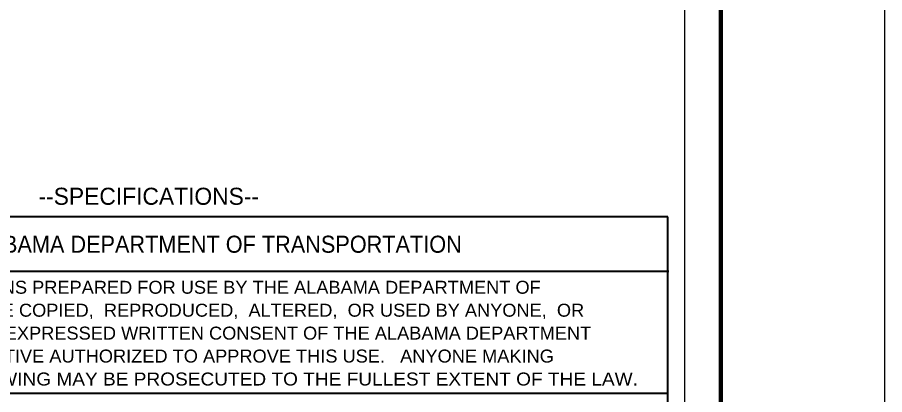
# Model space of a CAD drawing. Extents: x -7 to 22.4, y -5.2 to 5.4.
# Drawn here: x 3.576 to 6.78, y -3.394 to -2.001 of the extents above; entities that cross this region are included whole.
import ezdxf
from ezdxf.enums import TextEntityAlignment as Align

# ---------------------------------------------------------------- set-up
doc = ezdxf.new("R2010")
doc.units = 0
doc.header["$LTSCALE"] = 0.034
doc.layers.add('1', color=7, linetype='Continuous', lineweight=13)
doc.layers.add('3', color=7, linetype='Continuous', lineweight=13)

msp = doc.modelspace()

# ---------------------------------------------------------------- linework, layer by layer
at = {"layer": '1', "lineweight": 25}
for points in [[(6.77983, 5.39048), (6.77983, -5.23452), (-6.97017, -5.23452), (-6.97017, 5.39048)], [(6.04224, 4.91117), (-6.32908, 4.91117), (-6.32908, -4.71482), (6.04224, -4.71482)]]:
    msp.add_lwpolyline(points, close=True, dxfattribs=at)
at = {"layer": '1', "lineweight": 106}
msp.add_lwpolyline([(-6.477, -4.84636), (6.17449, -4.84636), (6.17449, 5.05463), (-6.477, 5.05463)], close=True, dxfattribs=at)
at = {"layer": '3', "lineweight": 40}
for p, q in [((5.98242, -2.9398), (2.25512, -2.9398)), ((5.97571, -3.38947), (2.24849, -3.38947))]:
    msp.add_line(p, q, dxfattribs=at)
msp.add_lwpolyline([(5.97938, -2.73757), (2.25503, -2.73757), (2.25503, -4.68155), (5.97938, -4.68155)], close=True, dxfattribs=at)

# ---------------------------------------------------------------- texts
at = {"layer": '1'}
msp.add_text('--SPECIFICATIONS--', height=0.06303, dxfattribs=at).set_placement((4.06123, -2.6931), align=Align.CENTER)
at = {"layer": '1', "width": 0.95}
msp.add_text('CURRENT ALABAMA DEPARTMENT OF TRANSPORTATION', height=0.06303, dxfattribs=at).set_placement((4.0876, -2.87014), align=Align.CENTER)
at = {"layer": '1'}
for s, width, p in [('THIS DRAWING REPRESENTS DESIGNS PREPARED FOR USE BY THE ALABAMA DEPARTMENT OF', 1.05, (2.31923, -3.02148)), ('TRANSPORTATION AND IS NOT TO BE COPIED,  REPRODUCED,  ALTERED,  OR USED BY ANYONE,  OR', 1.05, (2.31923, -3.10617)), ('ANY ORGANIZATION,  WITHOUT THE EXPRESSED WRITTEN CONSENT OF THE ALABAMA DEPARTMENT', 1.05, (2.31923, -3.19076)), ('OF TRANSPORTATION REPRESENTATIVE AUTHORIZED TO APPROVE THIS USE.   ANYONE MAKING', 1.05, (2.31923, -3.27544)), ('UNAUTHORIZED USE OF THIS DRAWING MAY BE PROSECUTED TO THE FULLEST EXTENT OF THE LAW.', 1.1, (2.31923, -3.36023))]:
    msp.add_text(s, height=0.04788, dxfattribs=dict(at, width=width)).set_placement(p)

doc.saveas('drawing.dxf')
